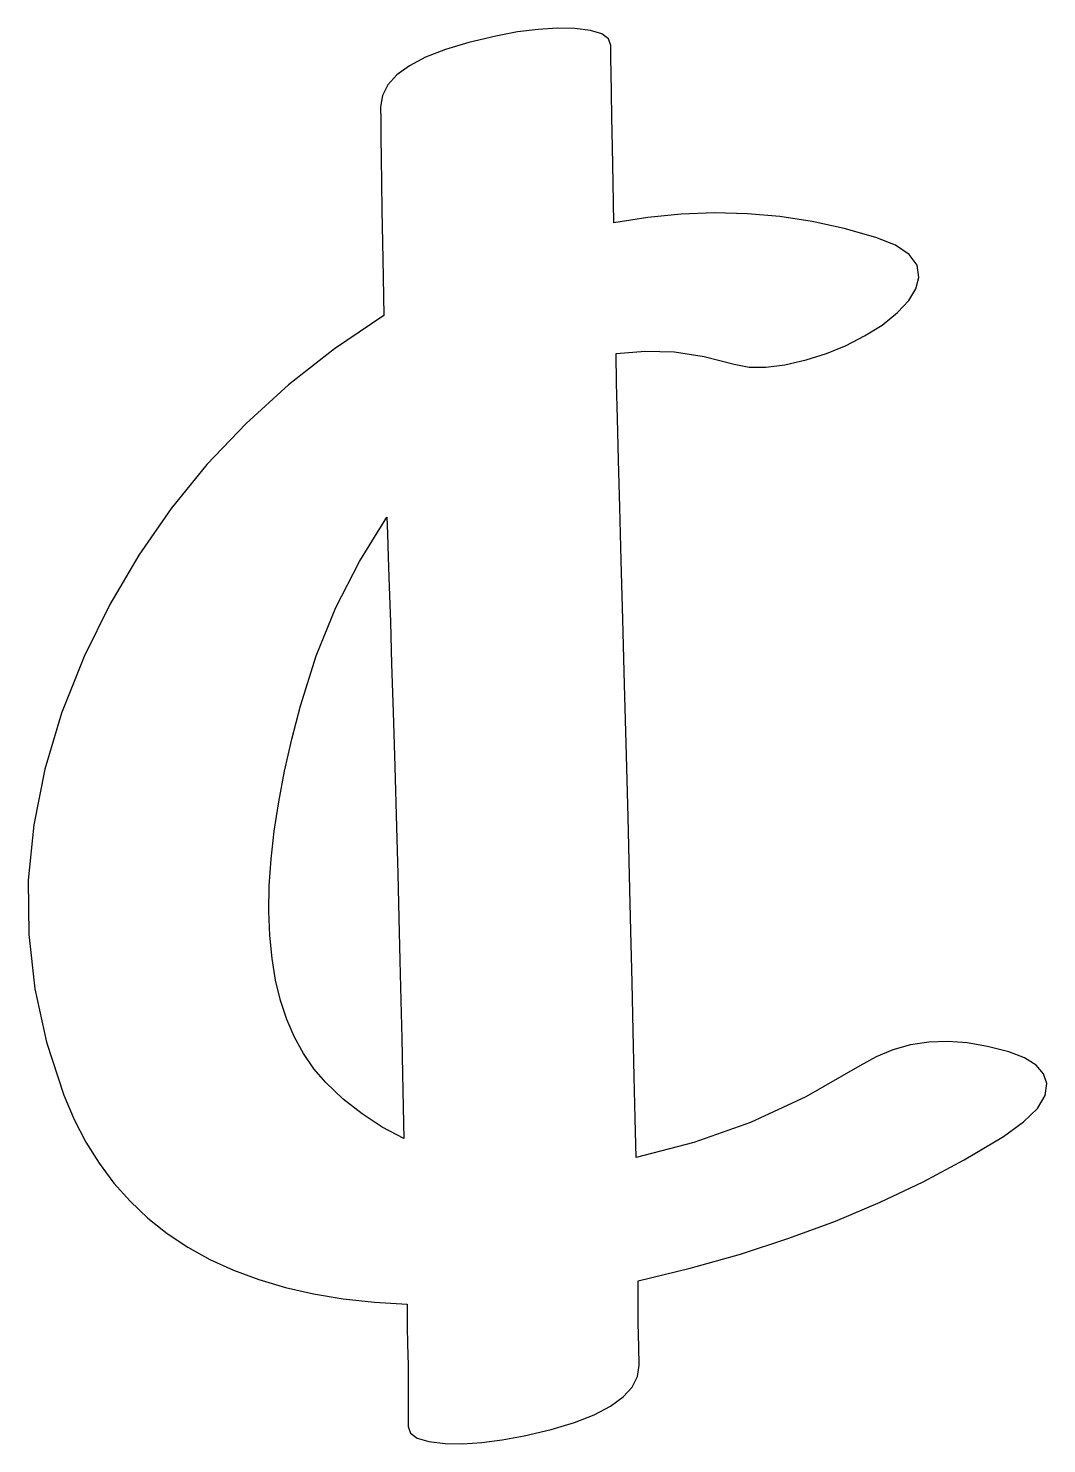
# Model space of a CAD drawing. Extents: x -0.1 to 13.3, y -2 to 16.6.
import ezdxf

# ---------------------------------------------------------------- set-up
doc = ezdxf.new("R2010")
doc.units = 0
doc.layers.get('0').update_dxf_attribs({"linetype": 'CONTINUOUS'})

msp = doc.modelspace()

# ---------------------------------------------------------------- linework, layer by layer
at = {"color": 0}
for p, q in [((6.65625, 16.6146), (6.38629, 16.5807)), ((6.90712, 16.6293), (6.65625, 16.6146)), ((7.13889, 16.625), (6.90712, 16.6293)), ((7.34549, 16.601), (7.13889, 16.625)), ((7.49306, 16.556), (7.34549, 16.601)), ((5.74235, 16.4435), (5.43485, 16.3499)), ((6.09722, 16.5278), (5.74235, 16.4435)), ((6.38629, 16.5807), (6.09722, 16.5278)), ((7.5816, 16.4899), (7.49306, 16.556)), ((7.61111, 16.4028), (7.5816, 16.4899)), ((7.61176, 16.3513), (7.61111, 16.4028)), ((5.17464, 16.2472), (4.96175, 16.1354)), ((5.43485, 16.3499), (5.17464, 16.2472)), ((7.61372, 16.231), (7.61176, 16.3513)), ((7.61697, 16.0422), (7.61372, 16.231)), ((4.96175, 16.1354), (4.79617, 16.0146)), ((7.62153, 15.7847), (7.61697, 16.0422)), ((4.6779, 15.8846), (4.60693, 15.7454)), ((4.79617, 16.0146), (4.6779, 15.8846)), ((4.60693, 15.7454), (4.58333, 15.5972)), ((7.62739, 15.4589), (7.62153, 15.7847)), ((4.58333, 15.5972), (4.58399, 15.4175)), ((4.58399, 15.4175), (4.58594, 15.191)), ((7.63456, 15.0643), (7.62739, 15.4589)), ((4.58594, 15.191), (4.58919, 14.9175)), ((4.58919, 14.9175), (4.59375, 14.5972)), ((7.64301, 14.6013), (7.63456, 15.0643)), ((4.59375, 14.5972), (4.59961, 14.23)), ((7.65278, 14.0694), (7.64301, 14.6013)), ((4.59961, 14.23), (4.60678, 13.816)), ((8.53993, 14.1824), (8.09853, 14.1393)), ((8.977, 14.1983), (8.53993, 14.1824)), ((9.40972, 14.1875), (8.977, 14.1983)), ((9.83811, 14.1497), (9.40972, 14.1875)), ((8.09853, 14.1393), (7.65278, 14.0694)), ((10.2622, 14.0851), (9.83811, 14.1497)), ((10.6819, 13.9935), (10.2622, 14.0851)), ((11.0972, 13.875), (10.6819, 13.9935)), ((4.60678, 13.816), (4.61524, 13.355)), ((11.3568, 13.7744), (11.0972, 13.875)), ((11.5382, 13.6528), (11.3568, 13.7744)), ((11.6414, 13.5105), (11.5382, 13.6528)), ((11.6667, 13.3472), (11.6414, 13.5105)), ((4.61524, 13.355), (4.625, 12.8472)), ((11.6259, 13.1988), (11.6667, 13.3472)), ((11.3828, 12.8863), (11.5313, 13.0451)), ((11.5313, 13.0451), (11.6259, 13.1988)), ((11.1806, 12.7222), (11.3828, 12.8863)), ((4.625, 12.8472), (3.97694, 12.4095)), ((10.9514, 12.579), (11.1806, 12.7222)), ((10.7083, 12.4549), (10.9514, 12.579)), ((3.97694, 12.4095), (3.37321, 11.9366)), ((7.68056, 12.3472), (8.06424, 12.3802)), ((7.68875, 11.9577), (7.68056, 12.3472)), ((8.06424, 12.3802), (8.45139, 12.3681)), ((8.45139, 12.3681), (8.84201, 12.3108)), ((8.84201, 12.3108), (9.23611, 12.2083)), ((10.1806, 12.2639), (10.4514, 12.3498)), ((10.4514, 12.3498), (10.7083, 12.4549)), ((9.23611, 12.2083), (9.4305, 12.1702)), ((9.4305, 12.1702), (9.65272, 12.1667)), ((9.65272, 12.1667), (9.90272, 12.198)), ((9.90272, 12.198), (10.1806, 12.2639)), ((3.37321, 11.9366), (2.81375, 11.4286)), ((7.6996, 11.4905), (7.68875, 11.9577)), ((2.81375, 11.4286), (2.29861, 10.8854)), ((7.713, 10.9456), (7.6996, 11.4905)), ((2.29861, 10.8854), (1.82769, 10.3071)), ((7.72906, 10.323), (7.713, 10.9456)), ((1.82769, 10.3071), (1.40104, 9.69362)), ((7.74772, 9.62267), (7.72906, 10.323)), ((4.30382, 9.61199), (4.66667, 10.1944)), ((4.66667, 10.1944), (4.67464, 9.97265)), ((4.67464, 9.97265), (4.68485, 9.6684)), ((1.40104, 9.69362), (1.01866, 9.04497)), ((3.99306, 9.00347), (4.30382, 9.61199)), ((4.68485, 9.6684), (4.69721, 9.28168)), ((7.76904, 8.84467), (7.74772, 9.62267)), ((4.69721, 9.28168), (4.71175, 8.8125)), ((1.01866, 9.04497), (0.680556, 8.36111)), ((3.73438, 8.36897), (3.99306, 9.00347)), ((4.71175, 8.8125), (4.72846, 8.26085)), ((7.79292, 7.98899), (7.76904, 8.84467)), ((0.680556, 8.36111), (0.384765, 7.61458)), ((3.52778, 7.70833), (3.73438, 8.36897)), ((4.72846, 8.26085), (4.74735, 7.62674)), ((7.81944, 7.05556), (7.79292, 7.98899)), ((3.4151, 7.27072), (3.52778, 7.70833)), ((0.384765, 7.61458), (0.164063, 6.875)), ((4.74735, 7.62674), (4.76839, 6.91015)), ((3.32026, 6.8501), (3.4151, 7.27072)), ((4.76839, 6.91015), (4.79167, 6.11111)), ((7.83963, 6.24371), (7.81944, 7.05556)), ((0.164063, 6.875), (0.018446, 6.14236)), ((3.24322, 6.4465), (3.32026, 6.8501)), ((3.18397, 6.05994), (3.24322, 6.4465)), ((7.85851, 5.47483), (7.83963, 6.24371)), ((0.018446, 6.14236), (-0.052083, 5.41667)), ((3.14253, 5.69043), (3.18397, 6.05994)), ((4.79167, 6.11111), (4.80838, 5.49718)), ((3.11888, 5.33794), (3.14253, 5.69043)), ((-0.052083, 5.41667), (-0.047526, 4.69792)), ((4.80838, 5.49718), (4.82379, 4.91233)), ((7.87608, 4.74892), (7.85851, 5.47483)), ((3.11301, 5.0025), (3.11888, 5.33794)), ((3.12494, 4.68408), (3.11301, 5.0025)), ((4.82379, 4.91233), (4.83794, 4.35656)), ((-0.047526, 4.69792), (0.032118, 3.98611)), ((3.15468, 4.38271), (3.12494, 4.68408)), ((7.89236, 4.06597), (7.87608, 4.74892)), ((3.20221, 4.09836), (3.15468, 4.38271)), ((4.83794, 4.35656), (4.85075, 3.82986)), ((0.032118, 3.98611), (0.186849, 3.28125)), ((3.26753, 3.83106), (3.20221, 4.09836)), ((7.90733, 3.426), (7.89236, 4.06597)), ((3.35064, 3.58078), (3.26753, 3.83106)), ((4.85075, 3.82986), (4.86225, 3.33225)), ((3.45156, 3.34754), (3.35064, 3.58078)), ((7.92101, 2.829), (7.90733, 3.426)), ((0.186849, 3.28125), (0.416667, 2.58333)), ((3.57026, 3.13135), (3.45156, 3.34754)), ((4.86225, 3.33225), (4.8724, 2.86372)), ((11.3238, 3.18143), (11.1018, 3.0905)), ((11.5549, 3.24501), (11.3238, 3.18143)), ((11.7951, 3.28125), (11.5549, 3.24501)), ((12.0445, 3.29015), (11.7951, 3.28125)), ((12.303, 3.27171), (12.0445, 3.29015)), ((12.5705, 3.22592), (12.303, 3.27171)), ((12.8472, 3.15278), (12.5705, 3.22592)), ((3.70676, 2.93218), (3.57026, 3.13135)), ((11.1018, 3.0905), (10.8889, 2.97222)), ((13.0556, 3.07465), (12.8472, 3.15278)), ((13.2083, 2.97917), (13.0556, 3.07465)), ((3.86111, 2.75), (3.70676, 2.93218)), ((4.8724, 2.86372), (4.88129, 2.42426)), ((7.93338, 2.27496), (7.92101, 2.829)), ((10.8889, 2.97222), (10.1788, 2.56338)), ((13.3056, 2.86632), (13.2083, 2.97917)), ((13.3472, 2.73611), (13.3056, 2.86632)), ((4.09196, 2.53213), (3.86111, 2.75)), ((13.3272, 2.57813), (13.3472, 2.73611)), ((0.416667, 2.58333), (0.551432, 2.26497)), ((4.34022, 2.33681), (4.09196, 2.53213)), ((4.88129, 2.42426), (4.88889, 2.01389)), ((10.1788, 2.56338), (9.45139, 2.22569)), ((13.2256, 2.40972), (13.3272, 2.57813)), ((0.551432, 2.26497), (0.705892, 1.96615)), ((4.60585, 2.16407), (4.34022, 2.33681)), ((7.94444, 1.76389), (7.93338, 2.27496)), ((13.0425, 2.23096), (13.2256, 2.40972)), ((4.88889, 2.01389), (4.60585, 2.16407)), ((9.45139, 2.22569), (8.7066, 1.95921)), ((12.7778, 2.04167), (13.0425, 2.23096)), ((0.705892, 1.96615), (0.879992, 1.68685)), ((8.7066, 1.95921), (7.94444, 1.76389)), ((12.2621, 1.73247), (12.7778, 2.04167)), ((0.879992, 1.68685), (1.07373, 1.42708)), ((11.7222, 1.44363), (12.2621, 1.73247)), ((1.07373, 1.42708), (1.28711, 1.18685)), ((11.1579, 1.17518), (11.7222, 1.44363)), ((1.28711, 1.18685), (1.52012, 0.966146)), ((10.5694, 0.927137), (11.1579, 1.17518)), ((1.52012, 0.966146), (1.77279, 0.764974)), ((1.77279, 0.764974), (2.04508, 0.583333)), ((9.95654, 0.69949), (10.5694, 0.927137)), ((2.04508, 0.583333), (2.33703, 0.421224)), ((9.31939, 0.492242), (9.95654, 0.69949)), ((2.33703, 0.421224), (2.6486, 0.278646)), ((8.65793, 0.305393), (9.31939, 0.492242)), ((2.6486, 0.278646), (2.97982, 0.155599)), ((7.97222, 0.138889), (8.65793, 0.305393)), ((2.97982, 0.155599), (3.33068, 0.052083)), ((3.33068, 0.052083), (3.70117, -0.031901)), ((7.97222, -0.416667), (7.97222, 0.138889)), ((3.70117, -0.031901), (4.09131, -0.096354)), ((4.09131, -0.096354), (4.50108, -0.141276)), ((4.50108, -0.141276), (4.93056, -0.166667)), ((4.93056, -0.166667), (4.93137, -0.289876)), ((4.93137, -0.289876), (4.93397, -0.465278)), ((4.93397, -0.465278), (4.93832, -0.692708)), ((7.98264, -0.729167), (7.97222, -0.416667)), ((4.93832, -0.692708), (4.94444, -0.972222)), ((7.98611, -0.972222), (7.98264, -0.729167)), ((4.94444, -0.972222), (4.94444, -1.77778)), ((7.96246, -1.12039), (7.98611, -0.972222)), ((7.77322, -1.38949), (7.8915, -1.25949)), ((7.8915, -1.25949), (7.96246, -1.12039)), ((7.60764, -1.51042), (7.77322, -1.38949)), ((7.13456, -1.72483), (7.39475, -1.62218)), ((7.39475, -1.62218), (7.60764, -1.51042)), ((4.94444, -1.77778), (4.97483, -1.86453)), ((6.47222, -1.90278), (6.82704, -1.81836)), ((6.82704, -1.81836), (7.13456, -1.72483)), ((4.97483, -1.86453), (5.06597, -1.93056)), ((5.06597, -1.93056), (5.21789, -1.97569)), ((5.21789, -1.97569), (5.43056, -2)), ((5.43056, -2), (5.66228, -2.00429)), ((5.66228, -2.00429), (5.91314, -1.98953)), ((5.91314, -1.98953), (6.18311, -1.95568)), ((6.18311, -1.95568), (6.47222, -1.90278))]:
    msp.add_line(p, q, dxfattribs=at)

doc.saveas('drawing.dxf')
